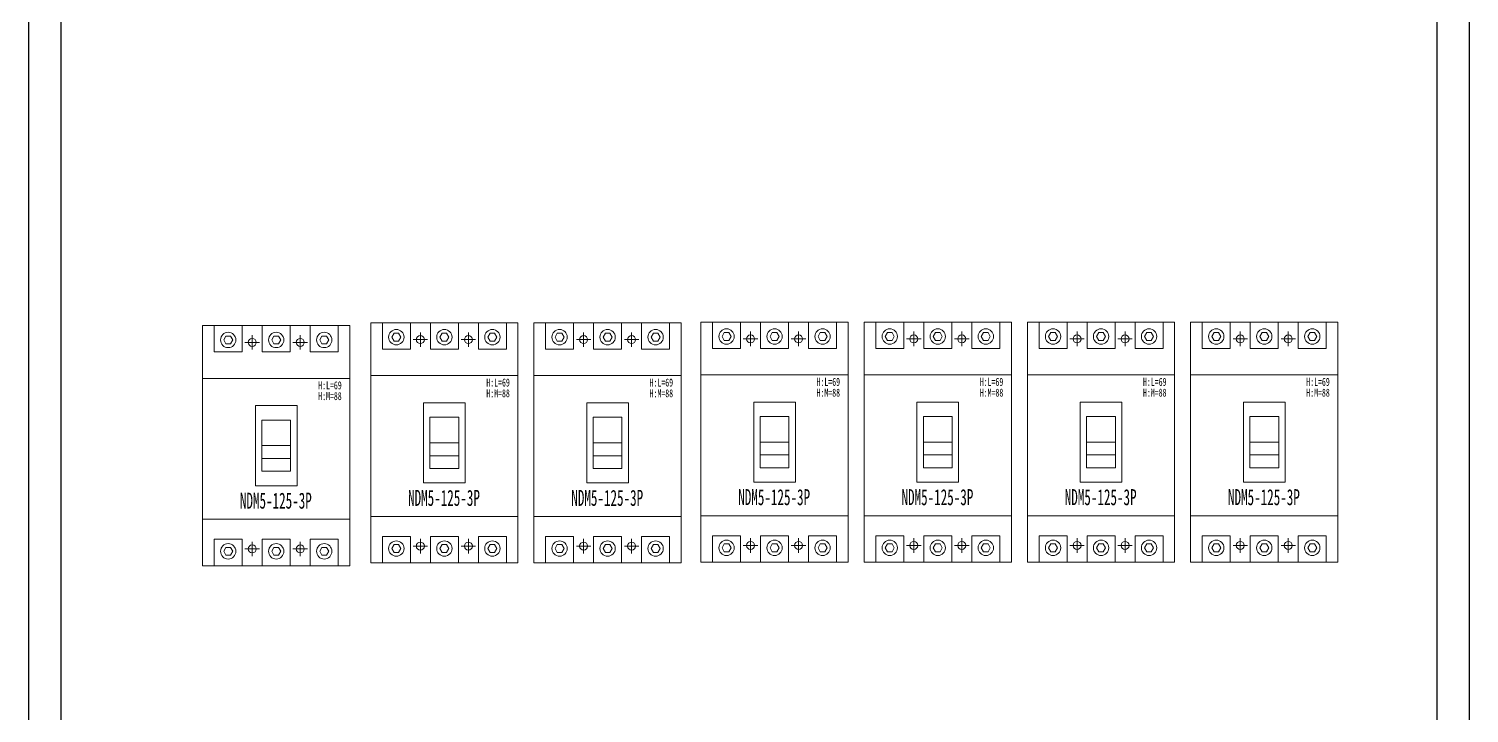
# Model space of a CAD drawing. Extents: x 309900 to 310800, y 288222 to 290422.
# Drawn here: x 309900 to 310800, y 289343 to 289770 of the extents above; entities that cross this region are included whole.
import ezdxf

# ---------------------------------------------------------------- set-up
doc = ezdxf.new("R2010")
doc.units = 0
doc.header["$MEASUREMENT"] = 0
doc.linetypes.add('DASHED', pattern=[0.75, 0.5, -0.25])
doc.layers.add('布置图', color=30, linetype='Continuous')
doc.layers.add('细线', color=7, linetype='Continuous', lineweight=0)
doc.styles.add('宋', font='', dxfattribs={"width": 0.7})
doc.styles.get('宋').set_extended_font_data('SimSun')

# ---------------------------------------------------------------- blocks, each defined once
blk = doc.blocks.new('Manufacturer光辉PartName塑壳断路器Series125ShellFrameLimitingCurrentRemarkPartTypeMinCurrent1MaxCurrent125Poles3PMinPower0MaxPower0LibType2DelFlgfalseUpdateDate')
at = {"layer": '细线'}
for p, q in [((-19.53, 64.5), (-10.47, 64.5)), ((-15, 69.03), (-15, 59.97)), ((10.47, 64.5), (19.53, 64.5)), ((15, 69.03), (15, 59.97)), ((-15, -69.03), (-15, -59.97)), ((15, -69.03), (15, -59.97)), ((-19.53, -64.5), (-10.47, -64.5)), ((10.47, -64.5), (19.53, -64.5))]:
    blk.add_line(p, q, dxfattribs=at)
for points in [[(-46, -75), (46, -75), (46, 75), (-46, 75)], [(-38.75, 58.5), (-21.25, 58.5), (-21.25, 75), (-38.75, 75)], [(-8.75, 58.5), (8.75, 58.5), (8.75, 75), (-8.75, 75)], [(21.25, 58.5), (38.75, 58.5), (38.75, 75), (21.25, 75)], [(-46, -46), (46, -46), (46, 42), (-46, 42)], [(-13, -25), (13, -25), (13, 25), (-13, 25)], [(-9, -16), (9, -16), (9, 16), (-9, 16)], [(-9, 0), (9, 0), (9, -16), (-9, -16)], [(-9, 0), (9, 0), (9, -8), (-9, -8)], [(-38.75, -58.5), (-21.25, -58.5), (-21.25, -75), (-38.75, -75)], [(-8.75, -58.5), (8.75, -58.5), (8.75, -75), (-8.75, -75)], [(21.25, -58.5), (38.75, -58.5), (38.75, -75), (21.25, -75)]]:
    blk.add_lwpolyline(points, close=True, dxfattribs=at)
at = {"layer": '细线', "color": 7}
for points in [[(-27.19, 66), (-28.59, 68.43), (-31.41, 68.43), (-32.81, 66), (-31.41, 63.57), (-28.59, 63.57)], [(2.81, 66), (1.41, 68.43), (-1.41, 68.43), (-2.81, 66), (-1.41, 63.57), (1.41, 63.57)], [(32.81, 66), (31.41, 68.43), (28.59, 68.43), (27.19, 66), (28.59, 63.57), (31.41, 63.57)], [(-27.19, -66), (-28.59, -68.43), (-31.41, -68.43), (-32.81, -66), (-31.41, -63.57), (-28.59, -63.57)], [(2.81, -66), (1.41, -68.43), (-1.41, -68.43), (-2.81, -66), (-1.41, -63.57), (1.41, -63.57)], [(32.81, -66), (31.41, -68.43), (28.59, -68.43), (27.19, -66), (28.59, -63.57), (31.41, -63.57)]]:
    blk.add_lwpolyline(points, close=True, dxfattribs=at)
for centre in [(-30, 66), (0, 66), (30, 66), (-30, -66), (0, -66), (30, -66)]:
    blk.add_circle(centre, 4.8, dxfattribs=at)
at = {"layer": '细线'}
for centre in [(-15, 64.5), (15, 64.5), (-15, -64.5), (15, -64.5)]:
    blk.add_circle(centre, 2.5, dxfattribs=at)
at = {"layer": '细线', "color": 7, "attachment_point": 1, "style": '宋'}
for s, insert, char_height, width in [('\\pxql;{\\fFangSong_GB2312|b0|i0|c134|p49;\\W0.6;H:L=69}', (26.23, 40.19), 5, 16.7991), ('\\pxql;{\\fFangSong_GB2312|b0|i0|c134|p49;\\W0.6;H:M=88}', (26.23, 33.45), 5, 16.7991), ('\\pxql;{\\fFangSong_GB2312|b0|i0|c134|p49;\\W0.6;NDM5-125-3P}', (-22.68, -29.34), 10, 49.2649)]:
    blk.add_mtext(s, dxfattribs=dict(at, insert=insert, char_height=char_height, width=width))

msp = doc.modelspace()

# ---------------------------------------------------------------- linework, layer by layer
at = {"color": 2}
for points in [[(309899.6, 290422.36), (309919.6, 290422.36), (309919.6, 288222.36), (309899.6, 288222.36)], [(310779.6, 290422.36), (310799.6, 290422.36), (310799.6, 288222.36), (310779.6, 288222.36)]]:
    msp.add_lwpolyline(points, close=True, dxfattribs=at)
at = {"layer": '布置图', "linetype": 'DASHED'}
msp.add_lwpolyline([(309899.6, 290422.36), (310799.6, 290422.36), (310799.6, 288222.36), (309899.6, 288222.36)], close=True, dxfattribs=at)

# ---------------------------------------------------------------- block references
for p in [(310054.2, 289509.96), (310159.25, 289511.7), (310261.25, 289511.7), (310365.57, 289512.13), (310467.57, 289512.13), (310569.57, 289512.13), (310671.57, 289512.13)]:
    msp.add_blockref('Manufacturer光辉PartName塑壳断路器Series125ShellFrameLimitingCurrentRemarkPartTypeMinCurrent1MaxCurrent125Poles3PMinPower0MaxPower0LibType2DelFlgfalseUpdateDate', p)

doc.saveas('drawing.dxf')
